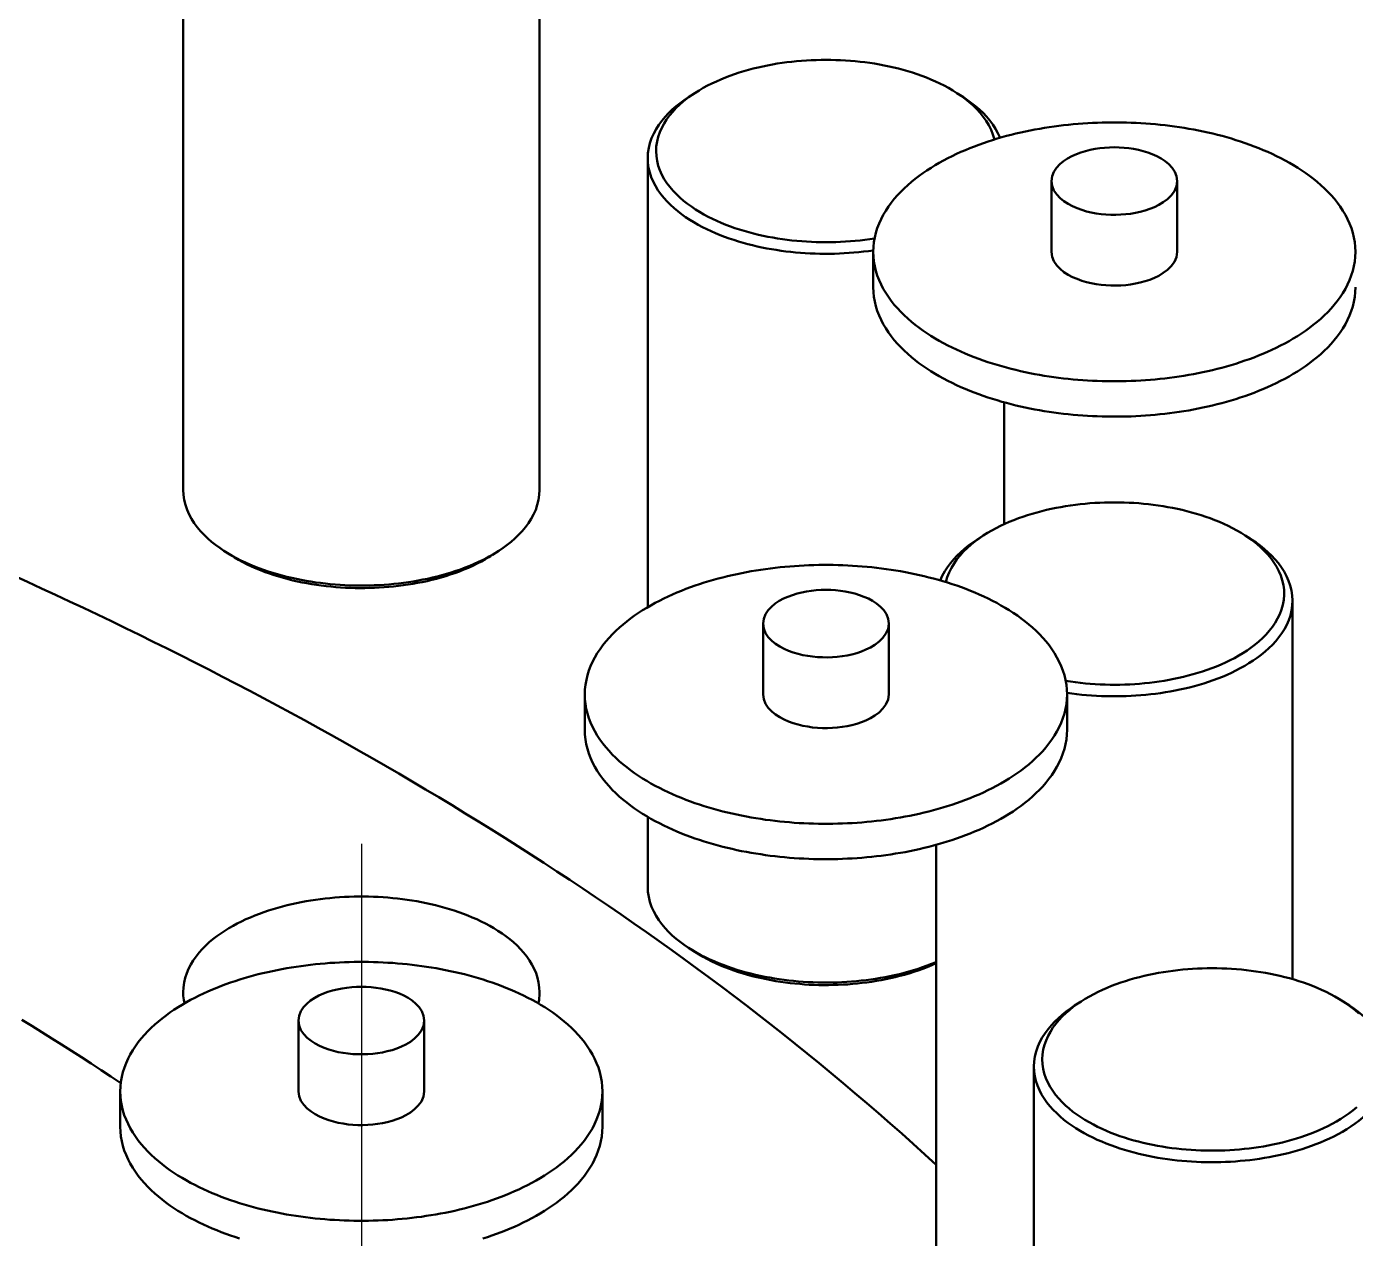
# Model space of a CAD drawing. Header units: millimetres. Extents: x 0 to 841, y 0 to 594.
# Drawn here: x 403.26 to 436.43, y 405.45 to 435.7 of the extents above; entities that cross this region are included whole.
import ezdxf

# ---------------------------------------------------------------- set-up
doc = ezdxf.new("R2010")
doc.units = ezdxf.units.MM
doc.linetypes.add('EJE', pattern=[31, 20, -4, 3, -4])
doc.layers.add('EJE', color=7, linetype='EJE', lineweight=25)
doc.layers.add('VIS', color=7, linetype='CONTINUOUS', lineweight=50)

msp = doc.modelspace()

# ---------------------------------------------------------------- linework, layer by layer
at = {"layer": 'EJE'}
msp.add_line((411.615, 415.301), (411.615, 293.868), dxfattribs=at)
at = {"layer": 'VIS'}
for points in [[(407.166, 442.328), (407.166, 424.135)], [(416.064, 442.328), (416.064, 424.135)], [(426.484, 434.042), (426.38, 434.107), (426.275, 434.169), (426.167, 434.227), (426.058, 434.281), (425.948, 434.333), (425.836, 434.382), (425.723, 434.428), (425.609, 434.472), (425.494, 434.513), (425.378, 434.551), (425.262, 434.587), (425.144, 434.62), (425.026, 434.651), (424.908, 434.68), (424.789, 434.707), (424.669, 434.732), (424.549, 434.754), (424.429, 434.775), (424.308, 434.793), (424.187, 434.809), (424.066, 434.824), (423.945, 434.836), (423.823, 434.846), (423.701, 434.855), (423.579, 434.862), (423.457, 434.866), (423.335, 434.869), (423.213, 434.87), (423.091, 434.869), (422.969, 434.866), (422.847, 434.862), (422.725, 434.855), (422.604, 434.846), (422.482, 434.836), (422.361, 434.824), (422.24, 434.809), (422.119, 434.793), (421.998, 434.775), (421.878, 434.754), (421.758, 434.732), (421.638, 434.707), (421.519, 434.68), (421.4, 434.651), (421.282, 434.62), (421.165, 434.587), (421.048, 434.551), (420.933, 434.513), (420.818, 434.472), (420.704, 434.428), (420.591, 434.382), (420.479, 434.333), (420.368, 434.281), (420.259, 434.227), (420.152, 434.169), (420.046, 434.107), (419.943, 434.042)], [(419.943, 434.042), (419.842, 433.974), (419.744, 433.902), (419.649, 433.826), (419.558, 433.747), (419.47, 433.662), (419.387, 433.574), (419.309, 433.48), (419.236, 433.383), (419.171, 433.28), (419.113, 433.173), (419.064, 433.062), (419.025, 432.947), (418.996, 432.829), (418.979, 432.708), (418.974, 432.587), (418.98, 432.465), (418.999, 432.345), (419.029, 432.227), (419.069, 432.113), (419.12, 432.002), (419.178, 431.895), (419.244, 431.793), (419.317, 431.696), (419.396, 431.603), (419.48, 431.515), (419.568, 431.432), (419.66, 431.352), (419.755, 431.277), (419.854, 431.205), (419.955, 431.138), (420.058, 431.073), (420.164, 431.013), (420.271, 430.955), (420.379, 430.901), (420.49, 430.849), (420.601, 430.801), (420.714, 430.755), (420.828, 430.712), (420.942, 430.672), (421.058, 430.634), (421.174, 430.598), (421.291, 430.565), (421.409, 430.534), (421.527, 430.505), (421.646, 430.479), (421.765, 430.455), (421.884, 430.432), (422.004, 430.412), (422.125, 430.394), (422.245, 430.378), (422.366, 430.363), (422.487, 430.351), (422.608, 430.341), (422.729, 430.332), (422.851, 430.326), (422.972, 430.321), (423.094, 430.318), (423.216, 430.318), (423.337, 430.319), (423.459, 430.321), (423.58, 430.326), (423.702, 430.333), (423.823, 430.341), (423.944, 430.352), (424.065, 430.364), (424.186, 430.378), (424.307, 430.395), (424.427, 430.413)], [(419.943, 434.042), (419.782, 433.937)], [(419.865, 433.99), (419.851, 433.981), (419.837, 433.973), (419.823, 433.964), (419.809, 433.955), (419.795, 433.946), (419.782, 433.937)], [(427.419, 432.881), (427.384, 433.003), (427.337, 433.122), (427.281, 433.236), (427.216, 433.345), (427.142, 433.449), (427.062, 433.548), (426.977, 433.642), (426.886, 433.731), (426.79, 433.816), (426.691, 433.895), (426.589, 433.971), (426.484, 434.042)], [(426.484, 434.042), (426.645, 433.937)], [(426.645, 433.937), (426.631, 433.946), (426.618, 433.955), (426.604, 433.964), (426.59, 433.973), (426.576, 433.981), (426.562, 433.99)], [(419.782, 433.937), (419.676, 433.866), (419.574, 433.791), (419.474, 433.712), (419.378, 433.628), (419.287, 433.54), (419.2, 433.448), (419.118, 433.35), (419.042, 433.248), (418.974, 433.141), (418.913, 433.029), (418.861, 432.913), (418.82, 432.793), (418.789, 432.67), (418.771, 432.544), (418.764, 432.417)], [(427.561, 432.923), (427.509, 433.038), (427.449, 433.149), (427.38, 433.255), (427.305, 433.356), (427.223, 433.452), (427.136, 433.544), (427.045, 433.631), (426.95, 433.714), (426.851, 433.792), (426.75, 433.867), (426.645, 433.937)], [(436.433, 430.078), (436.429, 430.198), (436.416, 430.318), (436.395, 430.437), (436.367, 430.555), (436.331, 430.67), (436.288, 430.783), (436.238, 430.893), (436.182, 431), (436.121, 431.104), (436.054, 431.205), (435.983, 431.303), (435.908, 431.397), (435.829, 431.489), (435.746, 431.577), (435.66, 431.662), (435.571, 431.744), (435.48, 431.823), (435.386, 431.899), (435.29, 431.972), (435.192, 432.043), (435.092, 432.111), (434.991, 432.176), (434.887, 432.24), (434.783, 432.3), (434.677, 432.359), (434.57, 432.415), (434.462, 432.469), (434.353, 432.521), (434.243, 432.571), (434.132, 432.619), (434.02, 432.665), (433.908, 432.709), (433.795, 432.751), (433.681, 432.792), (433.566, 432.83), (433.451, 432.867), (433.336, 432.903), (433.22, 432.937), (433.103, 432.969), (432.986, 432.999), (432.869, 433.028), (432.751, 433.056), (432.633, 433.081), (432.515, 433.106), (432.396, 433.129), (432.277, 433.15), (432.158, 433.17), (432.039, 433.189), (431.919, 433.206), (431.8, 433.222), (431.68, 433.237), (431.559, 433.25), (431.439, 433.262), (431.319, 433.272), (431.198, 433.282), (431.078, 433.289), (430.957, 433.296), (430.836, 433.301), (430.716, 433.305), (430.595, 433.308), (430.474, 433.309), (430.353, 433.309), (430.232, 433.308), (430.112, 433.305), (429.991, 433.301), (429.87, 433.296), (429.749, 433.289), (429.629, 433.282), (429.508, 433.272), (429.388, 433.262), (429.268, 433.25), (429.148, 433.237), (429.028, 433.222), (428.908, 433.206), (428.788, 433.189), (428.669, 433.17), (428.55, 433.15), (428.431, 433.129), (428.312, 433.106), (428.194, 433.081), (428.076, 433.056), (427.958, 433.028), (427.841, 432.999), (427.724, 432.969), (427.607, 432.937), (427.491, 432.903), (427.376, 432.867), (427.261, 432.83), (427.146, 432.792), (427.032, 432.751), (426.919, 432.709), (426.807, 432.665), (426.695, 432.619), (426.584, 432.571), (426.474, 432.521), (426.365, 432.469), (426.257, 432.415), (426.15, 432.359), (426.044, 432.3), (425.94, 432.24), (425.837, 432.176), (425.735, 432.111), (425.635, 432.043), (425.537, 431.972), (425.441, 431.899), (425.347, 431.823), (425.256, 431.744), (425.167, 431.662), (425.081, 431.577), (424.999, 431.489), (424.919, 431.397), (424.844, 431.303), (424.773, 431.205), (424.706, 431.104), (424.645, 431), (424.589, 430.893), (424.54, 430.783), (424.496, 430.67), (424.46, 430.555), (424.432, 430.437), (424.411, 430.318), (424.399, 430.198), (424.394, 430.078)], [(431.984, 431.844), (431.968, 431.964), (431.923, 432.076), (431.856, 432.177), (431.774, 432.265), (431.68, 432.342), (431.579, 432.409), (431.472, 432.466), (431.362, 432.516), (431.248, 432.558), (431.132, 432.593), (431.015, 432.623), (430.896, 432.646), (430.776, 432.664), (430.656, 432.677), (430.535, 432.684), (430.414, 432.687), (430.292, 432.684), (430.172, 432.677), (430.051, 432.664), (429.931, 432.646), (429.812, 432.623), (429.695, 432.593), (429.579, 432.558), (429.465, 432.516), (429.355, 432.466), (429.248, 432.409), (429.147, 432.342), (429.054, 432.265), (428.971, 432.177), (428.904, 432.076), (428.859, 431.964), (428.843, 431.844)], [(418.764, 432.417), (418.77, 432.296), (418.787, 432.176), (418.815, 432.058), (418.853, 431.942), (418.901, 431.831), (418.956, 431.723), (419.02, 431.619), (419.09, 431.52), (419.166, 431.425), (419.247, 431.335), (419.333, 431.249), (419.422, 431.167), (419.515, 431.089), (419.611, 431.015), (419.71, 430.945), (419.812, 430.878), (419.915, 430.814), (420.02, 430.754), (420.128, 430.696), (420.236, 430.642), (420.346, 430.591), (420.457, 430.542), (420.57, 430.496), (420.683, 430.452), (420.797, 430.411), (420.912, 430.373), (421.028, 430.336), (421.145, 430.302), (421.262, 430.271), (421.38, 430.241), (421.498, 430.213), (421.617, 430.188), (421.736, 430.164), (421.855, 430.143), (421.975, 430.123), (422.095, 430.105), (422.216, 430.089), (422.336, 430.075), (422.457, 430.063), (422.578, 430.053), (422.699, 430.045), (422.82, 430.038), (422.942, 430.033), (423.063, 430.03), (423.185, 430.029), (423.306, 430.029), (423.427, 430.031), (423.549, 430.035), (423.67, 430.041), (423.791, 430.049), (423.912, 430.058), (424.033, 430.069), (424.154, 430.083), (424.274, 430.097), (424.395, 430.114)], [(418.764, 432.417), (418.764, 421.207)], [(428.843, 431.844), (428.86, 431.722), (428.906, 431.608), (428.975, 431.506), (429.06, 431.416), (429.156, 431.339), (429.26, 431.272), (429.369, 431.214), (429.483, 431.165), (429.599, 431.123), (429.717, 431.088), (429.837, 431.06), (429.959, 431.037), (430.081, 431.02), (430.204, 431.008), (430.327, 431.002), (430.451, 431.001), (430.574, 431.005), (430.697, 431.015), (430.82, 431.029), (430.941, 431.05), (431.062, 431.076), (431.181, 431.108), (431.298, 431.147), (431.413, 431.194), (431.524, 431.248)], [(428.843, 431.844), (428.843, 430.078)], [(431.524, 431.248), (431.637, 431.315), (431.742, 431.394), (431.836, 431.487), (431.913, 431.593), (431.965, 431.714), (431.984, 431.844)], [(431.984, 431.844), (431.984, 430.078)], [(424.394, 430.078), (424.399, 429.957), (424.411, 429.837), (424.432, 429.718), (424.46, 429.601), (424.496, 429.485), (424.539, 429.373), (424.589, 429.262), (424.645, 429.155), (424.706, 429.051), (424.772, 428.95), (424.843, 428.853), (424.919, 428.758), (424.998, 428.667), (425.08, 428.579), (425.166, 428.494), (425.255, 428.412), (425.346, 428.333), (425.44, 428.257), (425.536, 428.184), (425.634, 428.113), (425.734, 428.045), (425.835, 427.98), (425.938, 427.917), (426.042, 427.856), (426.148, 427.797), (426.255, 427.741), (426.363, 427.687), (426.472, 427.635), (426.582, 427.585), (426.693, 427.537), (426.804, 427.491), (426.917, 427.447), (427.03, 427.405), (427.143, 427.364), (427.258, 427.326), (427.373, 427.289), (427.488, 427.253), (427.604, 427.219), (427.721, 427.187), (427.837, 427.157), (427.955, 427.128), (428.072, 427.1), (428.19, 427.074), (428.308, 427.05), (428.427, 427.027), (428.546, 427.005), (428.665, 426.985), (428.784, 426.967), (428.904, 426.949), (429.023, 426.933), (429.143, 426.919), (429.263, 426.905), (429.383, 426.894), (429.504, 426.883), (429.624, 426.874), (429.745, 426.866), (429.865, 426.859), (429.986, 426.854), (430.106, 426.85), (430.227, 426.847), (430.348, 426.846), (430.469, 426.846), (430.589, 426.847), (430.71, 426.85), (430.831, 426.854), (430.951, 426.859), (431.072, 426.865), (431.193, 426.873), (431.313, 426.882), (431.433, 426.893), (431.553, 426.904), (431.673, 426.917), (431.793, 426.932), (431.913, 426.948), (432.033, 426.965), (432.152, 426.984), (432.271, 427.004), (432.39, 427.025), (432.508, 427.048), (432.627, 427.072), (432.745, 427.098), (432.862, 427.125), (432.979, 427.154), (433.096, 427.185), (433.213, 427.217), (433.329, 427.25), (433.444, 427.285), (433.559, 427.322), (433.674, 427.361), (433.787, 427.401), (433.901, 427.443), (434.013, 427.487), (434.125, 427.533), (434.236, 427.581), (434.346, 427.631), (434.455, 427.682), (434.563, 427.736), (434.67, 427.792)], [(424.394, 430.078), (424.394, 429.194)], [(428.843, 430.078), (428.86, 429.956), (428.906, 429.841), (428.975, 429.739), (429.06, 429.65), (429.156, 429.572), (429.26, 429.505), (429.369, 429.448), (429.483, 429.399), (429.599, 429.357), (429.717, 429.322), (429.837, 429.293), (429.959, 429.271), (430.081, 429.254), (430.204, 429.242), (430.327, 429.236), (430.451, 429.235), (430.574, 429.239), (430.697, 429.248), (430.82, 429.263), (430.941, 429.284), (431.062, 429.31), (431.181, 429.342), (431.298, 429.381), (431.413, 429.427), (431.524, 429.481)], [(431.524, 429.481), (431.637, 429.549), (431.742, 429.628), (431.836, 429.72), (431.913, 429.827), (431.965, 429.948), (431.984, 430.078)], [(434.67, 427.792), (434.776, 427.851), (434.881, 427.912), (434.984, 427.975), (435.086, 428.04), (435.186, 428.108), (435.285, 428.179), (435.381, 428.253), (435.475, 428.329), (435.567, 428.408), (435.656, 428.49), (435.743, 428.575), (435.826, 428.663), (435.905, 428.754), (435.981, 428.849), (436.052, 428.947), (436.119, 429.048), (436.181, 429.152), (436.237, 429.26), (436.287, 429.37), (436.33, 429.483), (436.366, 429.599), (436.395, 429.717), (436.416, 429.836), (436.429, 429.956), (436.433, 430.078)], [(424.394, 429.194), (424.399, 429.074), (424.411, 428.954), (424.432, 428.835), (424.46, 428.717), (424.496, 428.602), (424.539, 428.489), (424.589, 428.379), (424.645, 428.272), (424.706, 428.168), (424.772, 428.067), (424.843, 427.97), (424.919, 427.875), (424.998, 427.784), (425.08, 427.696), (425.166, 427.611), (425.255, 427.529), (425.346, 427.45), (425.44, 427.374), (425.536, 427.301), (425.634, 427.23), (425.734, 427.162), (425.835, 427.097), (425.938, 427.033), (426.042, 426.973), (426.148, 426.914), (426.255, 426.858), (426.363, 426.804), (426.472, 426.752), (426.582, 426.702), (426.693, 426.654), (426.804, 426.608), (426.917, 426.564), (427.03, 426.522), (427.143, 426.481), (427.258, 426.442), (427.373, 426.405), (427.488, 426.37), (427.604, 426.336), (427.721, 426.304), (427.837, 426.274), (427.955, 426.245), (428.072, 426.217), (428.19, 426.191), (428.308, 426.167), (428.427, 426.144), (428.546, 426.122), (428.665, 426.102), (428.784, 426.083), (428.904, 426.066), (429.023, 426.05), (429.143, 426.035), (429.263, 426.022), (429.383, 426.01), (429.504, 426), (429.624, 425.991), (429.745, 425.983), (429.865, 425.976), (429.986, 425.971), (430.106, 425.967), (430.227, 425.964), (430.348, 425.963), (430.469, 425.963), (430.589, 425.964), (430.71, 425.967), (430.831, 425.97), (430.951, 425.976), (431.072, 425.982), (431.193, 425.99), (431.313, 425.999), (431.433, 426.009), (431.553, 426.021), (431.673, 426.034), (431.793, 426.049), (431.913, 426.065), (432.033, 426.082), (432.152, 426.1), (432.271, 426.12), (432.39, 426.142), (432.508, 426.165), (432.627, 426.189), (432.745, 426.215), (432.862, 426.242), (432.979, 426.271), (433.096, 426.301), (433.213, 426.333), (433.329, 426.367), (433.444, 426.402), (433.559, 426.439), (433.674, 426.478), (433.787, 426.518), (433.901, 426.56), (434.013, 426.604), (434.125, 426.65), (434.236, 426.698), (434.346, 426.748), (434.455, 426.799), (434.563, 426.853), (434.67, 426.909)], [(434.67, 426.909), (434.776, 426.968), (434.881, 427.028), (434.984, 427.092), (435.086, 427.157), (435.186, 427.225), (435.285, 427.296), (435.381, 427.369), (435.475, 427.446), (435.567, 427.525), (435.656, 427.607), (435.743, 427.692), (435.826, 427.78), (435.905, 427.871), (435.981, 427.966), (436.052, 428.064), (436.119, 428.165), (436.181, 428.269), (436.237, 428.377), (436.287, 428.487), (436.33, 428.6), (436.366, 428.716), (436.395, 428.833), (436.416, 428.953), (436.429, 429.073), (436.433, 429.194)], [(427.662, 426.32), (427.662, 423.278)], [(407.166, 424.135), (407.172, 424.008), (407.191, 423.882), (407.221, 423.759), (407.263, 423.639), (407.314, 423.523), (407.375, 423.411), (407.444, 423.304), (407.519, 423.202), (407.601, 423.104), (407.688, 423.012), (407.78, 422.924), (407.876, 422.84), (407.975, 422.761), (408.078, 422.686), (408.183, 422.615)], [(415.047, 422.615), (415.152, 422.686), (415.254, 422.761), (415.354, 422.84), (415.45, 422.924), (415.541, 423.012), (415.628, 423.104), (415.71, 423.202), (415.786, 423.304), (415.854, 423.411), (415.915, 423.523), (415.967, 423.639), (416.008, 423.759), (416.039, 423.882), (416.057, 424.008), (416.064, 424.135)], [(433.684, 422.995), (433.58, 423.059), (433.475, 423.121), (433.368, 423.179), (433.259, 423.234), (433.148, 423.286), (433.036, 423.334), (432.923, 423.381), (432.809, 423.424), (432.694, 423.465), (432.578, 423.503), (432.462, 423.539), (432.344, 423.573), (432.226, 423.604), (432.108, 423.633), (431.989, 423.659), (431.869, 423.684), (431.749, 423.706), (431.629, 423.727), (431.508, 423.745), (431.387, 423.761), (431.266, 423.776), (431.145, 423.788), (431.023, 423.799), (430.901, 423.807), (430.78, 423.814), (430.658, 423.819), (430.536, 423.821), (430.414, 423.822), (430.292, 423.821), (430.17, 423.819), (430.048, 423.814), (429.926, 423.807), (429.804, 423.799), (429.682, 423.788), (429.561, 423.776), (429.44, 423.761), (429.319, 423.745), (429.198, 423.727), (429.078, 423.706), (428.958, 423.684), (428.838, 423.659), (428.719, 423.633), (428.601, 423.604), (428.483, 423.573), (428.365, 423.539), (428.249, 423.503), (428.133, 423.465), (428.018, 423.424), (427.904, 423.381), (427.791, 423.334), (427.679, 423.286), (427.569, 423.234), (427.46, 423.179), (427.352, 423.121), (427.247, 423.059), (427.143, 422.995)], [(426.982, 422.89), (426.877, 422.819), (426.776, 422.744), (426.677, 422.666), (426.582, 422.583), (426.49, 422.496), (426.404, 422.404), (426.322, 422.308), (426.247, 422.207), (426.178, 422.101), (426.118, 421.991), (426.066, 421.876)], [(427.143, 422.995), (427.038, 422.923), (426.935, 422.848), (426.836, 422.768), (426.741, 422.683), (426.65, 422.594), (426.564, 422.5), (426.485, 422.401), (426.411, 422.297), (426.346, 422.188), (426.29, 422.074), (426.243, 421.955), (426.208, 421.833)], [(427.143, 422.995), (426.982, 422.89)], [(427.065, 422.942), (427.051, 422.933), (427.037, 422.925), (427.023, 422.916), (427.009, 422.907), (426.996, 422.898), (426.982, 422.89)], [(433.411, 419.937), (433.519, 419.997), (433.625, 420.06), (433.729, 420.127), (433.83, 420.198), (433.928, 420.273), (434.023, 420.352), (434.114, 420.435), (434.201, 420.523), (434.283, 420.615), (434.359, 420.713), (434.428, 420.815), (434.49, 420.921), (434.544, 421.033), (434.588, 421.148), (434.621, 421.267), (434.643, 421.388), (434.653, 421.511), (434.65, 421.635), (434.635, 421.757), (434.608, 421.878), (434.57, 421.995), (434.522, 422.109), (434.464, 422.218), (434.399, 422.323), (434.326, 422.422), (434.248, 422.518), (434.164, 422.608), (434.075, 422.694), (433.982, 422.775), (433.886, 422.852), (433.786, 422.925), (433.684, 422.995)], [(433.684, 422.995), (433.845, 422.89)], [(433.845, 422.89), (433.832, 422.898), (433.818, 422.907), (433.804, 422.916), (433.79, 422.925), (433.776, 422.933), (433.762, 422.942)], [(434.863, 421.369), (434.856, 421.496), (434.838, 421.622), (434.807, 421.745), (434.766, 421.866), (434.714, 421.982), (434.653, 422.093), (434.585, 422.2), (434.509, 422.303), (434.427, 422.4), (434.34, 422.492), (434.248, 422.58), (434.153, 422.664), (434.053, 422.743), (433.951, 422.818), (433.845, 422.89)], [(408.183, 422.615), (408.286, 422.55), (408.392, 422.488), (408.499, 422.43), (408.608, 422.374), (408.718, 422.322), (408.83, 422.272), (408.943, 422.225), (409.056, 422.181), (409.171, 422.139), (409.287, 422.099), (409.403, 422.062), (409.52, 422.027), (409.638, 421.995), (409.756, 421.965), (409.875, 421.936), (409.994, 421.91), (410.114, 421.886), (410.234, 421.864), (410.355, 421.844), (410.475, 421.826), (410.596, 421.81), (410.718, 421.795), (410.839, 421.783), (410.961, 421.772), (411.083, 421.763), (411.205, 421.756), (411.327, 421.751), (411.449, 421.748), (411.571, 421.746), (411.693, 421.747), (411.815, 421.749), (411.937, 421.752), (412.059, 421.758), (412.181, 421.766), (412.303, 421.775), (412.424, 421.786), (412.546, 421.799), (412.667, 421.814), (412.788, 421.831), (412.909, 421.849), (413.029, 421.87), (413.149, 421.893), (413.269, 421.917), (413.388, 421.944), (413.507, 421.973), (413.625, 422.004), (413.742, 422.037), (413.859, 422.072), (413.975, 422.11), (414.091, 422.15), (414.205, 422.193), (414.319, 422.238), (414.431, 422.286), (414.542, 422.336), (414.652, 422.39), (414.761, 422.446)], [(408.344, 422.51), (408.183, 422.615)], [(408.266, 422.562), (408.279, 422.553), (408.292, 422.544), (408.305, 422.536), (408.318, 422.527), (408.331, 422.518), (408.344, 422.51)], [(408.344, 422.51), (408.447, 422.446), (408.551, 422.385), (408.657, 422.327), (408.765, 422.273), (408.874, 422.221), (408.985, 422.173), (409.096, 422.127), (409.209, 422.084), (409.323, 422.043), (409.437, 422.005), (409.552, 421.969), (409.668, 421.936), (409.785, 421.905), (409.902, 421.876), (410.02, 421.849), (410.138, 421.824), (410.257, 421.802), (410.376, 421.781), (410.495, 421.763), (410.614, 421.746), (410.734, 421.732), (410.854, 421.719), (410.974, 421.708), (411.095, 421.699), (411.215, 421.692), (411.336, 421.687), (411.457, 421.684), (411.577, 421.682), (411.698, 421.682), (411.819, 421.685), (411.939, 421.689), (412.06, 421.695), (412.18, 421.702), (412.301, 421.712), (412.421, 421.723), (412.541, 421.737), (412.66, 421.752), (412.78, 421.77), (412.899, 421.789), (413.018, 421.81), (413.136, 421.834), (413.254, 421.859), (413.372, 421.887), (413.489, 421.916), (413.605, 421.948), (413.721, 421.983), (413.836, 422.019), (413.95, 422.058), (414.063, 422.1), (414.176, 422.144), (414.287, 422.191), (414.397, 422.241), (414.505, 422.293), (414.613, 422.349)], [(414.613, 422.349), (414.659, 422.374), (414.705, 422.4), (414.751, 422.426), (414.796, 422.453), (414.841, 422.481), (414.885, 422.51)], [(414.761, 422.446), (414.809, 422.472), (414.858, 422.499), (414.905, 422.527), (414.953, 422.556), (415, 422.585), (415.047, 422.615)], [(414.885, 422.51), (415.047, 422.615)], [(414.885, 422.51), (414.898, 422.518), (414.911, 422.527), (414.924, 422.536), (414.937, 422.544), (414.95, 422.553), (414.963, 422.562)], [(429.233, 419.03), (429.228, 419.151), (429.216, 419.271), (429.195, 419.39), (429.167, 419.507), (429.13, 419.622), (429.087, 419.735), (429.038, 419.845), (428.982, 419.953), (428.921, 420.057), (428.854, 420.158), (428.783, 420.255), (428.708, 420.35), (428.628, 420.441), (428.546, 420.529), (428.46, 420.614), (428.371, 420.696), (428.279, 420.775), (428.186, 420.851), (428.09, 420.924), (427.992, 420.995), (427.892, 421.063), (427.79, 421.129), (427.687, 421.192), (427.583, 421.252), (427.477, 421.311), (427.37, 421.367), (427.262, 421.421), (427.153, 421.473), (427.043, 421.523), (426.932, 421.571), (426.82, 421.617), (426.708, 421.661), (426.594, 421.703), (426.481, 421.744), (426.366, 421.783), (426.251, 421.82), (426.136, 421.855), (426.02, 421.889), (425.903, 421.921), (425.786, 421.951), (425.669, 421.98), (425.551, 422.008), (425.433, 422.034), (425.315, 422.058), (425.196, 422.081), (425.077, 422.103), (424.958, 422.123), (424.839, 422.141), (424.719, 422.159), (424.599, 422.175), (424.479, 422.189), (424.359, 422.202), (424.239, 422.214), (424.119, 422.225), (423.998, 422.234), (423.878, 422.242), (423.757, 422.248), (423.636, 422.253), (423.515, 422.257), (423.395, 422.26), (423.274, 422.261), (423.153, 422.261), (423.032, 422.26), (422.911, 422.257), (422.79, 422.253), (422.67, 422.248), (422.549, 422.242), (422.429, 422.234), (422.308, 422.225), (422.188, 422.214), (422.067, 422.202), (421.947, 422.189), (421.827, 422.175), (421.708, 422.159), (421.588, 422.141), (421.469, 422.123), (421.349, 422.103), (421.231, 422.081), (421.112, 422.058), (420.994, 422.034), (420.876, 422.008), (420.758, 421.98), (420.641, 421.951), (420.524, 421.921), (420.407, 421.889), (420.291, 421.855), (420.175, 421.82), (420.06, 421.783), (419.946, 421.744), (419.832, 421.703), (419.719, 421.661), (419.606, 421.617), (419.495, 421.571), (419.384, 421.523), (419.274, 421.473), (419.165, 421.421), (419.057, 421.367), (418.95, 421.311), (418.844, 421.252), (418.739, 421.192), (418.636, 421.129), (418.535, 421.063), (418.435, 420.995), (418.337, 420.924), (418.241, 420.851), (418.147, 420.775), (418.056, 420.696), (417.967, 420.614), (417.881, 420.529), (417.798, 420.441), (417.719, 420.35), (417.644, 420.255), (417.573, 420.158), (417.506, 420.057), (417.445, 419.953), (417.389, 419.845), (417.339, 419.735), (417.296, 419.622), (417.26, 419.507), (417.232, 419.39), (417.211, 419.271), (417.198, 419.151), (417.194, 419.03)], [(425.965, 407.285), (425.68, 407.546), (425.393, 407.806), (425.105, 408.063), (424.815, 408.319), (424.524, 408.574), (424.231, 408.826), (423.937, 409.077), (423.641, 409.326), (423.344, 409.574), (423.046, 409.82), (422.746, 410.064), (422.445, 410.306), (422.142, 410.547), (421.839, 410.786), (421.534, 411.024), (421.227, 411.26), (420.92, 411.494), (420.611, 411.727), (420.301, 411.958), (419.99, 412.187), (419.678, 412.415), (419.364, 412.642), (419.05, 412.867), (418.734, 413.09), (418.418, 413.312), (418.1, 413.532), (417.781, 413.751), (417.461, 413.968), (417.14, 414.184), (416.818, 414.398), (416.496, 414.611), (416.172, 414.822), (415.847, 415.032), (415.521, 415.24), (415.195, 415.447), (414.867, 415.652), (414.539, 415.856), (414.21, 416.059), (413.879, 416.26), (413.548, 416.46), (413.217, 416.658), (412.884, 416.855), (412.55, 417.051), (412.216, 417.245), (411.881, 417.438), (411.545, 417.63), (411.209, 417.82), (410.871, 418.008), (410.533, 418.196), (410.194, 418.382), (409.855, 418.567), (409.514, 418.75), (409.173, 418.933), (408.832, 419.114), (408.489, 419.293), (408.146, 419.471), (407.803, 419.649), (407.458, 419.824), (407.113, 419.999), (406.768, 420.172), (406.421, 420.344), (406.074, 420.515), (405.727, 420.684), (405.379, 420.853), (405.03, 421.02), (404.681, 421.186), (404.331, 421.35), (403.981, 421.514), (403.63, 421.676), (403.278, 421.837), (402.926, 421.997)], [(424.784, 420.796), (424.768, 420.916), (424.723, 421.028), (424.656, 421.129), (424.573, 421.217), (424.48, 421.294), (424.379, 421.361), (424.272, 421.419), (424.162, 421.468), (424.048, 421.51), (423.932, 421.546), (423.815, 421.575), (423.696, 421.598), (423.576, 421.616), (423.455, 421.629), (423.334, 421.637), (423.213, 421.639), (423.092, 421.637), (422.971, 421.629), (422.851, 421.616), (422.731, 421.598), (422.612, 421.575), (422.495, 421.546), (422.379, 421.51), (422.265, 421.468), (422.155, 421.419), (422.048, 421.361), (421.947, 421.294), (421.853, 421.217), (421.771, 421.129), (421.704, 421.028), (421.659, 420.916), (421.643, 420.796)], [(433.559, 419.68), (433.668, 419.741), (433.775, 419.805), (433.88, 419.872), (433.982, 419.943), (434.081, 420.017), (434.178, 420.096), (434.271, 420.179), (434.359, 420.266), (434.444, 420.357), (434.523, 420.454), (434.595, 420.554), (434.662, 420.66), (434.72, 420.769), (434.77, 420.884), (434.809, 421.001), (434.839, 421.122), (434.857, 421.245), (434.863, 421.369)], [(434.863, 421.369), (434.863, 411.92)], [(421.643, 420.796), (421.66, 420.674), (421.706, 420.56), (421.775, 420.458), (421.86, 420.368), (421.956, 420.291), (422.06, 420.224), (422.169, 420.166), (422.282, 420.117), (422.398, 420.075), (422.517, 420.04), (422.637, 420.012), (422.758, 419.989), (422.881, 419.972), (423.004, 419.961), (423.127, 419.954), (423.25, 419.953), (423.374, 419.957), (423.497, 419.967), (423.619, 419.982), (423.741, 420.002), (423.862, 420.028), (423.981, 420.061), (424.098, 420.1), (424.213, 420.146), (424.324, 420.2)], [(421.643, 420.796), (421.643, 419.03)], [(424.324, 420.2), (424.437, 420.268), (424.542, 420.347), (424.636, 420.439), (424.713, 420.546), (424.765, 420.666), (424.784, 420.796)], [(424.784, 420.796), (424.784, 419.03)], [(429.2, 419.365), (429.322, 419.347), (429.444, 419.33), (429.567, 419.316), (429.69, 419.303), (429.813, 419.293), (429.936, 419.284), (430.059, 419.278), (430.182, 419.273), (430.306, 419.271), (430.429, 419.27), (430.552, 419.271), (430.676, 419.274), (430.799, 419.279), (430.922, 419.286), (431.045, 419.295), (431.168, 419.306), (431.291, 419.319), (431.414, 419.334), (431.536, 419.351), (431.658, 419.37), (431.779, 419.391), (431.901, 419.414), (432.021, 419.44), (432.142, 419.467), (432.261, 419.497), (432.38, 419.53), (432.499, 419.564), (432.617, 419.601), (432.733, 419.641), (432.849, 419.683), (432.964, 419.728), (433.078, 419.776), (433.191, 419.826), (433.302, 419.88), (433.411, 419.937)], [(429.232, 419.067), (429.354, 419.049), (429.477, 419.034), (429.599, 419.021), (429.722, 419.01), (429.845, 419), (429.968, 418.993), (430.091, 418.987), (430.215, 418.983), (430.338, 418.981), (430.461, 418.981), (430.584, 418.983), (430.708, 418.986), (430.831, 418.991), (430.954, 418.998), (431.077, 419.007), (431.2, 419.018), (431.322, 419.031), (431.445, 419.046), (431.567, 419.062), (431.689, 419.081), (431.811, 419.102), (431.932, 419.124), (432.053, 419.149), (432.173, 419.176), (432.293, 419.204), (432.412, 419.235), (432.531, 419.269), (432.649, 419.304), (432.766, 419.342), (432.883, 419.383), (432.999, 419.425), (433.113, 419.471), (433.227, 419.519), (433.339, 419.57), (433.45, 419.624), (433.559, 419.68)], [(417.194, 419.03), (417.198, 418.909), (417.211, 418.789), (417.231, 418.67), (417.26, 418.553), (417.296, 418.438), (417.339, 418.325), (417.389, 418.215), (417.444, 418.108), (417.506, 418.004), (417.572, 417.903), (417.643, 417.805), (417.718, 417.711), (417.798, 417.619), (417.88, 417.531), (417.966, 417.446), (418.055, 417.365), (418.146, 417.286), (418.24, 417.209), (418.336, 417.136), (418.434, 417.065), (418.533, 416.997), (418.635, 416.932), (418.738, 416.869), (418.842, 416.808), (418.948, 416.75), (419.055, 416.693), (419.163, 416.639), (419.272, 416.587), (419.382, 416.537), (419.492, 416.49), (419.604, 416.444), (419.716, 416.399), (419.83, 416.357), (419.943, 416.317), (420.058, 416.278), (420.173, 416.241), (420.288, 416.205), (420.404, 416.172), (420.52, 416.14), (420.637, 416.109), (420.754, 416.08), (420.872, 416.053), (420.99, 416.027), (421.108, 416.002), (421.227, 415.979), (421.346, 415.958), (421.465, 415.937), (421.584, 415.919), (421.703, 415.901), (421.823, 415.885), (421.943, 415.871), (422.063, 415.858), (422.183, 415.846), (422.303, 415.835), (422.424, 415.826), (422.544, 415.818), (422.665, 415.812), (422.785, 415.806), (422.906, 415.802), (423.027, 415.8), (423.148, 415.798), (423.268, 415.798), (423.389, 415.799), (423.51, 415.802), (423.631, 415.806), (423.751, 415.811), (423.872, 415.817), (423.992, 415.825), (424.113, 415.834), (424.233, 415.845), (424.353, 415.857), (424.473, 415.87), (424.593, 415.884), (424.713, 415.9), (424.832, 415.917), (424.952, 415.936), (425.071, 415.956), (425.19, 415.977), (425.308, 416), (425.426, 416.024), (425.544, 416.05), (425.662, 416.078), (425.779, 416.106), (425.896, 416.137), (426.013, 416.169), (426.128, 416.202), (426.244, 416.238), (426.359, 416.275), (426.473, 416.313), (426.587, 416.353), (426.7, 416.396), (426.813, 416.44), (426.925, 416.485), (427.035, 416.533), (427.145, 416.583), (427.255, 416.635), (427.363, 416.689), (427.47, 416.745)], [(417.194, 419.03), (417.194, 418.147)], [(421.643, 419.03), (421.66, 418.908), (421.706, 418.794), (421.775, 418.691), (421.86, 418.602), (421.956, 418.525), (422.06, 418.458), (422.169, 418.4), (422.282, 418.351), (422.398, 418.309), (422.517, 418.274), (422.637, 418.246), (422.758, 418.223), (422.881, 418.206), (423.004, 418.194), (423.127, 418.188), (423.25, 418.187), (423.374, 418.191), (423.497, 418.201), (423.619, 418.215), (423.741, 418.236), (423.862, 418.262), (423.981, 418.294), (424.098, 418.333), (424.213, 418.38), (424.324, 418.434)], [(424.324, 418.434), (424.437, 418.501), (424.542, 418.58), (424.636, 418.673), (424.713, 418.779), (424.765, 418.9), (424.784, 419.03)], [(427.47, 416.745), (427.576, 416.803), (427.681, 416.864), (427.784, 416.927), (427.886, 416.993), (427.986, 417.061), (428.084, 417.131), (428.181, 417.205), (428.275, 417.281), (428.367, 417.36), (428.456, 417.442), (428.542, 417.527), (428.625, 417.615), (428.705, 417.707), (428.781, 417.801), (428.852, 417.899), (428.919, 418), (428.981, 418.105), (429.037, 418.212), (429.087, 418.322), (429.13, 418.436), (429.166, 418.551), (429.195, 418.669), (429.216, 418.788), (429.228, 418.909), (429.233, 419.03)], [(429.233, 419.03), (429.233, 418.147)], [(417.194, 418.147), (417.198, 418.026), (417.211, 417.906), (417.231, 417.787), (417.26, 417.67), (417.296, 417.554), (417.339, 417.442), (417.389, 417.332), (417.444, 417.224), (417.506, 417.12), (417.572, 417.02), (417.643, 416.922), (417.718, 416.828), (417.798, 416.736), (417.88, 416.648), (417.966, 416.563), (418.055, 416.481), (418.146, 416.402), (418.24, 416.326), (418.336, 416.253), (418.434, 416.182), (418.533, 416.114), (418.635, 416.049), (418.738, 415.986), (418.842, 415.925), (418.948, 415.867), (419.055, 415.81), (419.163, 415.756), (419.272, 415.704), (419.382, 415.654), (419.492, 415.606), (419.604, 415.56), (419.716, 415.516), (419.83, 415.474), (419.943, 415.433), (420.058, 415.395), (420.173, 415.358), (420.288, 415.322), (420.404, 415.289), (420.52, 415.256), (420.637, 415.226), (420.754, 415.197), (420.872, 415.169), (420.99, 415.143), (421.108, 415.119), (421.227, 415.096), (421.346, 415.074), (421.465, 415.054), (421.584, 415.036), (421.703, 415.018), (421.823, 415.002), (421.943, 414.988), (422.063, 414.975), (422.183, 414.963), (422.303, 414.952), (422.424, 414.943), (422.544, 414.935), (422.665, 414.928), (422.785, 414.923), (422.906, 414.919), (423.027, 414.916), (423.148, 414.915), (423.268, 414.915), (423.389, 414.916), (423.51, 414.919), (423.631, 414.923), (423.751, 414.928), (423.872, 414.934), (423.992, 414.942), (424.113, 414.951), (424.233, 414.962), (424.353, 414.973), (424.473, 414.987), (424.593, 415.001), (424.713, 415.017), (424.832, 415.034), (424.952, 415.053), (425.071, 415.073), (425.19, 415.094), (425.308, 415.117), (425.426, 415.141), (425.544, 415.167), (425.662, 415.194), (425.779, 415.223), (425.896, 415.254), (426.013, 415.286), (426.128, 415.319), (426.244, 415.354), (426.359, 415.391), (426.473, 415.43), (426.587, 415.47), (426.7, 415.512), (426.813, 415.556), (426.925, 415.602), (427.035, 415.65), (427.145, 415.7), (427.255, 415.752), (427.363, 415.805), (427.47, 415.861)], [(427.47, 415.861), (427.576, 415.92), (427.681, 415.981), (427.784, 416.044), (427.886, 416.109), (427.986, 416.177), (428.084, 416.248), (428.181, 416.322), (428.275, 416.398), (428.367, 416.477), (428.456, 416.559), (428.542, 416.644), (428.625, 416.732), (428.705, 416.824), (428.781, 416.918), (428.852, 417.016), (428.919, 417.117), (428.981, 417.221), (429.037, 417.329), (429.087, 417.439), (429.13, 417.552), (429.166, 417.668), (429.195, 417.786), (429.216, 417.905), (429.228, 418.026), (429.233, 418.147)], [(418.764, 415.97), (418.764, 414.224)], [(425.965, 415.272), (425.965, 403.177)], [(418.764, 414.224), (418.771, 414.097), (418.789, 413.972), (418.82, 413.848), (418.861, 413.728), (418.913, 413.612), (418.974, 413.5), (419.042, 413.393), (419.118, 413.291), (419.2, 413.194), (419.287, 413.101), (419.378, 413.013), (419.474, 412.93), (419.574, 412.851), (419.676, 412.775), (419.782, 412.704)], [(407.166, 411.594), (407.171, 411.715), (407.188, 411.834), (407.216, 411.952), (407.254, 412.066), (407.3, 412.177), (407.356, 412.285), (407.419, 412.388), (407.488, 412.487), (407.563, 412.581), (407.644, 412.671), (407.728, 412.757), (407.817, 412.839), (407.91, 412.916), (408.005, 412.99), (408.103, 413.061), (408.204, 413.128), (408.306, 413.191), (408.411, 413.251), (408.517, 413.309), (408.625, 413.363), (408.734, 413.414), (408.845, 413.463), (408.956, 413.509), (409.069, 413.553), (409.182, 413.594), (409.297, 413.633), (409.412, 413.669), (409.527, 413.703), (409.644, 413.736), (409.761, 413.765), (409.878, 413.793), (409.996, 413.819), (410.114, 413.843), (410.233, 413.865), (410.352, 413.885), (410.472, 413.903), (410.591, 413.919), (410.711, 413.933), (410.831, 413.945), (410.952, 413.956), (411.072, 413.965), (411.192, 413.972), (411.313, 413.977), (411.434, 413.981), (411.554, 413.983), (411.675, 413.983), (411.796, 413.981), (411.917, 413.977), (412.037, 413.972), (412.158, 413.965), (412.278, 413.956), (412.398, 413.945), (412.518, 413.933), (412.638, 413.919), (412.758, 413.903), (412.877, 413.885), (412.996, 413.865), (413.115, 413.843), (413.233, 413.819), (413.351, 413.793), (413.469, 413.765), (413.586, 413.736), (413.702, 413.703), (413.818, 413.669), (413.933, 413.633), (414.047, 413.594), (414.161, 413.553), (414.273, 413.509), (414.385, 413.463), (414.495, 413.414), (414.605, 413.363), (414.712, 413.309), (414.819, 413.251), (414.923, 413.191), (415.026, 413.128), (415.126, 413.061), (415.225, 412.99), (415.32, 412.916), (415.412, 412.839), (415.501, 412.757), (415.586, 412.671), (415.666, 412.581), (415.742, 412.487), (415.811, 412.388), (415.874, 412.285), (415.929, 412.177), (415.976, 412.066), (416.014, 411.952), (416.041, 411.834), (416.058, 411.715), (416.064, 411.594)], [(419.782, 412.704), (419.884, 412.64), (419.988, 412.579), (420.094, 412.521), (420.202, 412.466), (420.311, 412.414), (420.421, 412.365), (420.532, 412.318), (420.645, 412.274), (420.758, 412.232), (420.872, 412.193), (420.987, 412.156), (421.103, 412.121), (421.22, 412.089), (421.336, 412.059), (421.454, 412.03), (421.572, 412.004), (421.69, 411.98), (421.809, 411.958), (421.928, 411.937), (422.047, 411.919), (422.167, 411.903), (422.287, 411.888), (422.407, 411.875), (422.527, 411.864), (422.648, 411.855), (422.768, 411.848), (422.889, 411.842), (423.01, 411.838), (423.131, 411.836), (423.251, 411.836), (423.372, 411.837), (423.493, 411.84), (423.614, 411.845), (423.734, 411.852), (423.855, 411.861), (423.975, 411.871), (424.095, 411.883), (424.215, 411.897), (424.335, 411.913), (424.454, 411.93), (424.574, 411.95), (424.693, 411.972), (424.811, 411.995), (424.929, 412.02), (425.047, 412.048), (425.164, 412.077), (425.28, 412.109), (425.396, 412.143), (425.512, 412.179), (425.626, 412.217), (425.74, 412.258), (425.853, 412.301), (425.965, 412.347)], [(419.943, 412.599), (419.782, 412.704)], [(419.865, 412.652), (419.878, 412.643), (419.891, 412.634), (419.904, 412.625), (419.917, 412.616), (419.93, 412.608), (419.943, 412.599)], [(419.943, 412.599), (420.045, 412.535), (420.148, 412.475), (420.254, 412.418), (420.361, 412.364), (420.47, 412.312), (420.58, 412.264), (420.691, 412.218), (420.803, 412.175), (420.916, 412.135), (421.029, 412.097), (421.144, 412.061), (421.259, 412.028), (421.375, 411.996), (421.492, 411.967), (421.609, 411.941), (421.726, 411.916), (421.844, 411.893), (421.963, 411.873), (422.081, 411.854), (422.2, 411.837), (422.319, 411.823), (422.438, 411.81), (422.558, 411.799), (422.678, 411.79), (422.798, 411.782), (422.917, 411.777), (423.037, 411.773), (423.157, 411.772), (423.278, 411.772), (423.398, 411.774), (423.518, 411.777), (423.637, 411.783), (423.757, 411.79), (423.877, 411.799), (423.997, 411.811), (424.116, 411.824), (424.235, 411.838), (424.354, 411.855), (424.472, 411.874), (424.591, 411.895), (424.708, 411.918), (424.826, 411.943), (424.943, 411.969), (425.059, 411.999), (425.175, 412.03), (425.291, 412.063), (425.405, 412.099), (425.519, 412.137), (425.632, 412.178), (425.744, 412.221), (425.855, 412.267), (425.965, 412.316)], [(417.634, 409.119), (417.63, 409.24), (417.617, 409.36), (417.597, 409.479), (417.568, 409.597), (417.532, 409.712), (417.489, 409.825), (417.439, 409.935), (417.383, 410.042), (417.322, 410.146), (417.256, 410.247), (417.184, 410.345), (417.109, 410.439), (417.03, 410.53), (416.947, 410.618), (416.861, 410.703), (416.772, 410.785), (416.681, 410.864), (416.587, 410.94), (416.491, 411.014), (416.393, 411.085), (416.293, 411.153), (416.192, 411.218), (416.089, 411.281), (415.984, 411.342), (415.878, 411.4), (415.771, 411.457), (415.663, 411.511), (415.554, 411.563), (415.444, 411.613), (415.333, 411.66), (415.222, 411.706), (415.109, 411.751), (414.996, 411.793), (414.882, 411.833), (414.768, 411.872), (414.653, 411.909), (414.537, 411.945), (414.421, 411.978), (414.305, 412.01), (414.188, 412.041), (414.07, 412.07), (413.953, 412.097), (413.835, 412.123), (413.716, 412.148), (413.598, 412.171), (413.479, 412.192), (413.36, 412.212), (413.24, 412.231), (413.121, 412.248), (413.001, 412.264), (412.881, 412.279), (412.761, 412.292), (412.64, 412.304), (412.52, 412.314), (412.4, 412.323), (412.279, 412.331), (412.158, 412.338), (412.038, 412.343), (411.917, 412.347), (411.796, 412.349), (411.675, 412.351), (411.554, 412.351), (411.434, 412.349), (411.313, 412.347), (411.192, 412.343), (411.071, 412.338), (410.951, 412.331), (410.83, 412.323), (410.709, 412.314), (410.589, 412.304), (410.469, 412.292), (410.349, 412.279), (410.229, 412.264), (410.109, 412.248), (409.989, 412.231), (409.87, 412.212), (409.751, 412.192), (409.632, 412.171), (409.513, 412.148), (409.395, 412.123), (409.277, 412.097), (409.159, 412.07), (409.042, 412.041), (408.925, 412.01), (408.809, 411.978), (408.692, 411.945), (408.577, 411.909), (408.462, 411.872), (408.347, 411.833), (408.234, 411.793), (408.12, 411.751), (408.008, 411.706), (407.896, 411.66), (407.785, 411.613), (407.675, 411.563), (407.566, 411.511), (407.458, 411.457), (407.351, 411.4), (407.245, 411.342), (407.141, 411.281), (407.038, 411.218), (406.936, 411.153), (406.836, 411.085), (406.738, 411.014), (406.642, 410.94), (406.549, 410.864), (406.457, 410.785), (406.368, 410.703), (406.282, 410.618), (406.2, 410.53), (406.12, 410.439), (406.045, 410.345), (405.974, 410.247), (405.908, 410.146), (405.846, 410.042), (405.79, 409.935), (405.741, 409.825), (405.698, 409.712), (405.662, 409.597), (405.633, 409.479), (405.612, 409.36), (405.6, 409.24), (405.596, 409.119)], [(436.125, 411.364), (436.021, 411.428), (435.916, 411.49), (435.808, 411.548), (435.699, 411.603), (435.589, 411.655), (435.477, 411.703), (435.364, 411.75), (435.25, 411.793), (435.135, 411.834), (435.019, 411.872), (434.903, 411.908), (434.785, 411.942), (434.667, 411.973), (434.549, 412.002), (434.43, 412.028), (434.31, 412.053), (434.19, 412.075), (434.07, 412.096), (433.949, 412.114), (433.828, 412.13), (433.707, 412.145), (433.586, 412.157), (433.464, 412.168), (433.342, 412.176), (433.22, 412.183), (433.098, 412.188), (432.976, 412.19), (432.854, 412.191), (432.732, 412.19), (432.61, 412.188), (432.488, 412.183), (432.367, 412.176), (432.245, 412.168), (432.123, 412.157), (432.002, 412.145), (431.881, 412.13), (431.76, 412.114), (431.639, 412.096), (431.519, 412.075), (431.399, 412.053), (431.279, 412.028), (431.16, 412.002), (431.042, 411.973), (430.924, 411.942), (430.806, 411.908), (430.69, 411.872), (430.574, 411.834), (430.459, 411.793), (430.345, 411.75), (430.232, 411.703), (430.12, 411.655), (430.009, 411.603), (429.9, 411.548), (429.793, 411.49), (429.688, 411.428), (429.584, 411.364)], [(413.185, 410.886), (413.169, 411.005), (413.124, 411.118), (413.057, 411.218), (412.975, 411.307), (412.881, 411.384), (412.78, 411.451), (412.674, 411.508), (412.563, 411.558), (412.449, 411.6), (412.334, 411.635), (412.216, 411.664), (412.097, 411.688), (411.977, 411.706), (411.857, 411.719), (411.736, 411.726), (411.615, 411.729), (411.494, 411.726), (411.373, 411.719), (411.252, 411.706), (411.132, 411.688), (411.014, 411.664), (410.896, 411.635), (410.78, 411.6), (410.667, 411.558), (410.556, 411.508), (410.449, 411.451), (410.348, 411.384), (410.255, 411.307), (410.172, 411.218), (410.105, 411.118), (410.06, 411.005), (410.045, 410.886)], [(407.196, 411.314), (407.187, 411.36), (407.18, 411.407), (407.174, 411.453), (407.169, 411.5), (407.167, 411.547), (407.166, 411.594)], [(416.064, 411.594), (416.063, 411.547), (416.06, 411.5), (416.056, 411.453), (416.05, 411.407), (416.042, 411.36), (416.033, 411.314)], [(429.423, 411.259), (429.317, 411.187), (429.215, 411.112), (429.115, 411.033), (429.02, 410.949), (428.928, 410.861), (428.841, 410.769), (428.759, 410.672), (428.683, 410.569), (428.615, 410.462), (428.554, 410.351), (428.502, 410.235), (428.461, 410.114), (428.43, 409.991), (428.412, 409.865), (428.405, 409.738)], [(429.584, 411.364), (429.484, 411.296), (429.387, 411.225), (429.292, 411.149), (429.201, 411.07), (429.114, 410.986), (429.031, 410.898), (428.953, 410.806), (428.881, 410.709), (428.816, 410.607), (428.758, 410.501), (428.708, 410.391), (428.669, 410.277), (428.639, 410.16), (428.621, 410.04), (428.615, 409.919), (428.62, 409.799), (428.638, 409.679), (428.666, 409.562), (428.705, 409.447), (428.754, 409.337), (428.811, 409.23), (428.876, 409.128), (428.948, 409.031), (429.025, 408.938), (429.108, 408.85), (429.195, 408.766), (429.285, 408.687), (429.38, 408.611), (429.477, 408.539), (429.577, 408.471), (429.679, 408.407), (429.783, 408.346), (429.89, 408.288), (429.997, 408.233), (430.107, 408.182), (430.217, 408.133), (430.329, 408.087), (430.442, 408.043), (430.555, 408.003), (430.67, 407.964), (430.785, 407.928), (430.902, 407.895), (431.018, 407.863), (431.136, 407.834), (431.253, 407.807), (431.372, 407.783), (431.49, 407.76), (431.61, 407.739), (431.729, 407.721), (431.849, 407.704), (431.969, 407.689), (432.089, 407.676), (432.209, 407.665), (432.33, 407.656), (432.45, 407.649), (432.571, 407.644), (432.692, 407.641), (432.813, 407.639), (432.934, 407.639), (433.054, 407.641), (433.175, 407.645), (433.296, 407.651), (433.417, 407.659), (433.537, 407.669), (433.657, 407.68), (433.777, 407.693), (433.897, 407.709), (434.017, 407.726), (434.136, 407.745), (434.255, 407.767), (434.374, 407.79), (434.492, 407.815), (434.61, 407.843), (434.727, 407.873), (434.843, 407.905), (434.959, 407.939), (435.074, 407.976), (435.189, 408.015), (435.302, 408.057), (435.415, 408.101), (435.526, 408.148), (435.636, 408.197), (435.745, 408.25), (435.852, 408.306)], [(429.584, 411.364), (429.423, 411.259)], [(429.506, 411.311), (429.492, 411.303), (429.478, 411.294), (429.464, 411.285), (429.45, 411.276), (429.436, 411.267), (429.423, 411.259)], [(436.516, 411.063), (436.423, 411.144), (436.326, 411.221), (436.227, 411.294), (436.125, 411.364)], [(436.125, 411.364), (436.286, 411.259)], [(436.286, 411.259), (436.272, 411.267), (436.259, 411.276), (436.245, 411.285), (436.231, 411.294), (436.217, 411.303), (436.203, 411.311)], [(437.303, 409.738), (437.297, 409.865), (437.278, 409.991), (437.248, 410.114), (437.206, 410.235), (437.155, 410.351), (437.094, 410.462), (437.026, 410.569), (436.95, 410.672), (436.868, 410.769), (436.781, 410.861), (436.689, 410.949), (436.593, 411.033), (436.494, 411.112), (436.392, 411.187), (436.286, 411.259)], [(405.608, 409.327), (405.364, 409.489), (405.118, 409.651), (404.873, 409.811), (404.626, 409.97), (404.379, 410.128), (404.131, 410.286), (403.883, 410.442), (403.634, 410.598), (403.385, 410.752), (403.135, 410.905)], [(405.608, 409.327), (405.364, 409.489), (405.118, 409.651), (404.873, 409.811), (404.626, 409.97), (404.379, 410.128), (404.131, 410.286), (403.883, 410.442), (403.634, 410.598), (403.385, 410.752), (403.135, 410.905)], [(410.045, 410.886), (410.061, 410.764), (410.107, 410.649), (410.176, 410.547), (410.262, 410.458), (410.358, 410.38), (410.461, 410.313), (410.571, 410.256), (410.684, 410.207), (410.8, 410.165), (410.918, 410.13), (411.038, 410.101), (411.16, 410.079), (411.282, 410.062), (411.405, 410.05), (411.528, 410.044), (411.652, 410.043), (411.775, 410.047), (411.898, 410.056), (412.021, 410.071), (412.143, 410.092), (412.263, 410.118), (412.382, 410.15), (412.5, 410.189), (412.614, 410.235), (412.725, 410.289)], [(410.045, 410.886), (410.045, 409.119)], [(412.725, 410.289), (412.838, 410.357), (412.943, 410.436), (413.037, 410.528), (413.114, 410.635), (413.166, 410.756), (413.185, 410.886)], [(413.185, 410.886), (413.185, 409.119)], [(428.405, 409.738), (428.411, 409.617), (428.428, 409.497), (428.456, 409.379), (428.494, 409.263), (428.542, 409.152), (428.598, 409.044), (428.661, 408.94), (428.731, 408.841), (428.807, 408.746), (428.888, 408.656), (428.974, 408.57), (429.064, 408.488), (429.157, 408.41), (429.253, 408.336), (429.352, 408.265), (429.454, 408.198), (429.557, 408.135), (429.662, 408.075), (429.77, 408.017), (429.878, 407.963), (429.988, 407.912), (430.1, 407.863), (430.212, 407.817), (430.325, 407.773), (430.44, 407.732), (430.555, 407.694), (430.671, 407.657), (430.787, 407.623), (430.905, 407.591), (431.023, 407.562), (431.141, 407.534), (431.26, 407.509), (431.379, 407.485), (431.498, 407.463), (431.618, 407.444), (431.738, 407.426), (431.859, 407.41), (431.98, 407.396), (432.1, 407.384), (432.221, 407.374), (432.343, 407.366), (432.464, 407.359), (432.585, 407.354), (432.707, 407.351), (432.828, 407.35), (432.95, 407.35), (433.071, 407.353), (433.193, 407.357), (433.314, 407.363), (433.435, 407.37), (433.556, 407.38), (433.677, 407.391), (433.798, 407.404), (433.919, 407.419), (434.039, 407.436), (434.159, 407.455), (434.279, 407.475), (434.398, 407.498), (434.517, 407.523), (434.635, 407.55), (434.753, 407.578), (434.871, 407.609), (434.988, 407.642), (435.104, 407.678), (435.219, 407.715), (435.334, 407.755), (435.448, 407.798), (435.561, 407.843), (435.673, 407.89), (435.783, 407.94), (435.893, 407.993), (436, 408.049)], [(428.405, 409.738), (428.405, 400.289)], [(436, 408.049), (436.109, 408.11), (436.216, 408.174), (436.321, 408.241), (436.423, 408.312), (436.522, 408.386), (436.619, 408.465), (436.711, 408.548), (436.8, 408.635), (436.884, 408.726), (436.963, 408.823), (437.036, 408.923), (437.102, 409.029), (437.161, 409.139), (437.21, 409.253), (437.25, 409.37), (437.28, 409.491), (437.297, 409.614), (437.303, 409.738)], [(405.596, 409.119), (405.6, 408.999), (405.612, 408.879), (405.633, 408.76), (405.661, 408.642), (405.697, 408.527), (405.741, 408.414), (405.79, 408.304), (405.846, 408.197), (405.907, 408.093), (405.973, 407.992), (406.045, 407.895), (406.12, 407.8), (406.199, 407.709), (406.282, 407.621), (406.367, 407.536), (406.456, 407.454), (406.547, 407.375), (406.641, 407.299), (406.737, 407.226), (406.835, 407.155), (406.935, 407.087), (407.036, 407.021), (407.139, 406.958), (407.244, 406.898), (407.349, 406.839), (407.456, 406.783), (407.564, 406.729), (407.673, 406.677), (407.783, 406.627), (407.894, 406.579), (408.005, 406.533), (408.118, 406.489), (408.231, 406.447), (408.345, 406.406), (408.459, 406.367), (408.574, 406.33), (408.689, 406.295), (408.805, 406.261), (408.922, 406.229), (409.039, 406.198), (409.156, 406.17), (409.273, 406.142), (409.391, 406.116), (409.51, 406.092), (409.628, 406.069), (409.747, 406.047), (409.866, 406.027), (409.985, 406.008), (410.105, 405.991), (410.224, 405.975), (410.344, 405.96), (410.464, 405.947), (410.585, 405.935), (410.705, 405.925), (410.825, 405.915), (410.946, 405.908), (411.066, 405.901), (411.187, 405.896), (411.308, 405.892), (411.428, 405.889), (411.549, 405.888), (411.67, 405.888), (411.791, 405.889), (411.911, 405.891), (412.032, 405.895), (412.153, 405.9), (412.273, 405.907), (412.394, 405.915), (412.514, 405.924), (412.634, 405.934), (412.755, 405.946), (412.875, 405.959), (412.995, 405.974), (413.114, 405.989), (413.234, 406.007), (413.353, 406.025), (413.472, 406.045), (413.591, 406.067), (413.71, 406.09), (413.828, 406.114), (413.946, 406.14), (414.063, 406.167), (414.181, 406.196), (414.298, 406.226), (414.414, 406.258), (414.53, 406.292), (414.645, 406.327), (414.76, 406.364), (414.875, 406.403), (414.989, 406.443), (415.102, 406.485), (415.214, 406.529), (415.326, 406.575), (415.437, 406.623), (415.547, 406.672), (415.656, 406.724), (415.764, 406.778), (415.871, 406.834)], [(405.596, 409.119), (405.596, 408.236)], [(410.045, 409.119), (410.061, 408.997), (410.107, 408.883), (410.176, 408.781), (410.262, 408.692), (410.358, 408.614), (410.461, 408.547), (410.571, 408.49), (410.684, 408.44), (410.8, 408.399), (410.918, 408.364), (411.038, 408.335), (411.16, 408.312), (411.282, 408.295), (411.405, 408.284), (411.528, 408.277), (411.652, 408.276), (411.775, 408.281), (411.898, 408.29), (412.021, 408.305), (412.143, 408.325), (412.263, 408.351), (412.382, 408.384), (412.5, 408.423), (412.614, 408.469), (412.725, 408.523)], [(412.725, 408.523), (412.838, 408.591), (412.943, 408.67), (413.037, 408.762), (413.114, 408.869), (413.166, 408.989), (413.185, 409.119)], [(415.871, 406.834), (415.977, 406.893), (416.082, 406.953), (416.185, 407.016), (416.287, 407.082), (416.388, 407.15), (416.486, 407.221), (416.582, 407.294), (416.677, 407.37), (416.768, 407.45), (416.858, 407.532), (416.944, 407.617), (417.027, 407.705), (417.106, 407.796), (417.182, 407.891), (417.254, 407.989), (417.32, 408.09), (417.382, 408.194), (417.438, 408.301), (417.488, 408.412), (417.531, 408.525), (417.568, 408.641), (417.596, 408.758), (417.617, 408.878), (417.63, 408.998), (417.634, 409.119)], [(417.634, 409.119), (417.634, 408.236)], [(435.852, 408.306), (435.96, 408.366), (436.066, 408.429), (436.17, 408.496), (436.271, 408.567), (436.369, 408.642), (436.464, 408.721)], [(405.596, 408.236), (405.6, 408.115), (405.612, 407.995), (405.633, 407.876), (405.661, 407.759), (405.697, 407.644), (405.741, 407.531), (405.79, 407.421), (405.846, 407.314), (405.907, 407.21), (405.973, 407.109), (406.045, 407.011), (406.12, 406.917), (406.199, 406.826), (406.282, 406.738), (406.367, 406.653), (406.456, 406.571), (406.547, 406.492), (406.641, 406.416), (406.737, 406.342), (406.835, 406.272), (406.935, 406.204), (407.036, 406.138), (407.139, 406.075), (407.244, 406.014), (407.349, 405.956), (407.456, 405.9), (407.564, 405.846), (407.673, 405.794), (407.783, 405.744), (407.894, 405.696), (408.005, 405.65), (408.118, 405.606), (408.231, 405.563), (408.345, 405.523), (408.459, 405.484), (408.574, 405.447)], [(415.871, 405.951), (415.977, 406.009), (416.082, 406.07), (416.185, 406.133), (416.287, 406.199), (416.388, 406.267), (416.486, 406.338), (416.582, 406.411), (416.677, 406.487), (416.768, 406.566), (416.858, 406.648), (416.944, 406.733), (417.027, 406.822), (417.106, 406.913), (417.182, 407.008), (417.254, 407.106), (417.32, 407.207), (417.382, 407.311), (417.438, 407.418), (417.488, 407.529), (417.531, 407.642), (417.568, 407.757), (417.596, 407.875), (417.617, 407.995), (417.63, 408.115), (417.634, 408.236)], [(414.645, 405.444), (414.76, 405.481), (414.875, 405.519), (414.989, 405.56), (415.102, 405.602), (415.214, 405.646), (415.326, 405.692), (415.437, 405.74), (415.547, 405.789), (415.656, 405.841), (415.764, 405.895), (415.871, 405.951)]]:
    msp.add_lwpolyline(points, dxfattribs=at)

doc.saveas('drawing.dxf')
